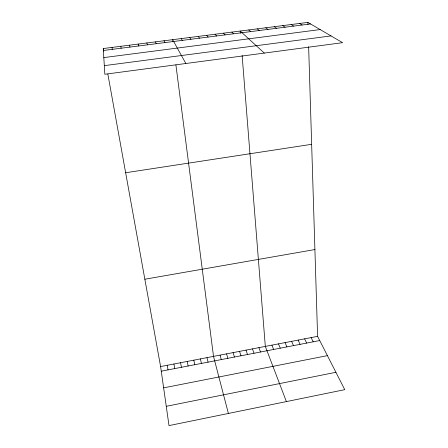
<?xml version="1.0" encoding="UTF-8"?>
<svg xmlns="http://www.w3.org/2000/svg" width="448" height="448" viewBox="0 0 448 448"><rect width="100%" height="100%" fill="white"/><g stroke="black" fill="none" stroke-linecap="round" stroke-linejoin="round"><path stroke-width="0.67" d="M166.258 406.314L335.905 372.294M163.638 387.862L327.415 355.634M160.602 366.565L317.587 336.353L344.753 389.659L169.002 425.6L160.602 366.565L107.828 73.965M161.263 371.19L319.726 340.553M144.855 279.227L314.905 249.553M125.647 172.743L311.657 144.312M104.306 65.643L331.022 35.913M103.807 57.596L320.163 29.568M103.247 48.541L307.888 22.4L342.602 42.678L104.843 74.267L103.247 48.541L103.712 51.128M103.365 50.49L310.531 23.946M299.527 23.47L302.075 25.026M291.138 24.539L293.586 26.118M282.716 25.614L285.062 27.21M274.271 26.695L276.517 28.302M265.793 27.776L267.938 29.4M257.286 28.862L259.325 30.503M248.752 29.954L250.684 31.612M264.303 53.082L240.184 31.046L240.346 33.107M231.84 32.116L233.57 33.807M223.474 33.186L225.098 34.894M215.074 34.255L216.597 35.98M206.646 35.336L208.068 37.072M198.19 36.411L199.506 38.17M189.706 37.498L190.915 39.273M181.194 38.584L182.297 40.376M185.842 63.504L172.648 39.676L172.917 41.748M311.114 337.602L313.197 341.813M164.08 40.774L164.97 42.594M304.629 338.85L306.645 343.078M298.122 340.099L300.082 344.35M291.598 341.359L293.496 345.621M285.057 342.614L286.894 346.898M155.478 41.871L156.262 43.714M278.494 343.879L280.274 348.18M271.919 345.145L273.638 349.462M286.395 401.593L265.322 346.41L242.127 55.446M258.91 347.648L260.506 352.005M146.843 42.974L147.521 44.834M252.476 348.886L254.01 353.259M246.025 350.129L247.498 354.519M239.557 351.372L240.974 355.779M233.072 352.621L234.427 357.045M138.186 44.078L138.751 45.954M226.57 353.87L227.864 358.316M220.052 355.124L221.284 359.587M228.396 413.454L213.517 356.384L175.907 64.921M206.965 357.644L208.068 362.141M129.494 45.186L129.954 47.085M200.39 358.904L201.438 363.423M193.805 360.175L194.785 364.711M187.202 361.446L188.115 365.999M180.578 362.718L181.429 367.293M120.775 46.301L121.122 48.216M173.936 364L174.726 368.592M167.278 365.277L168.006 369.891M112.028 47.421L112.258 49.347M307.888 22.4L307.955 24.444M308.638 46.614L317.587 336.353"/></g></svg>
